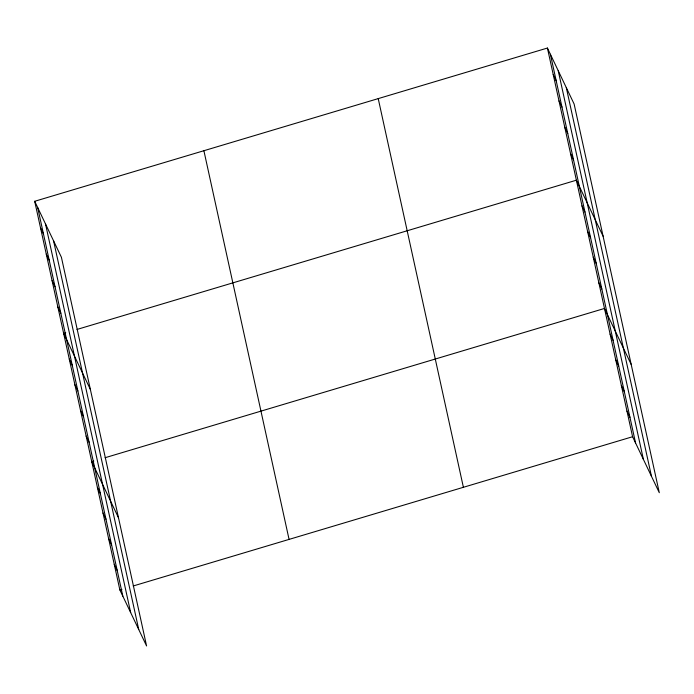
<?xml version="1.0" encoding="UTF-8"?>
<svg xmlns="http://www.w3.org/2000/svg" width="694" height="694" viewBox="0 0 694 694"><rect width="100%" height="100%" fill="white"/><g stroke="black" fill="none" stroke-linecap="round" stroke-linejoin="round"><path stroke-width="1.04" d="M34.7 201.286L61.41 257.274L146.581 645.958L119.871 589.961L34.7 201.286L547.419 48.042L574.129 104.039L659.3 492.714L632.59 436.726L547.419 48.042M65.713 332.825L63.657 333.432L90.367 389.429M76.991 329.45L576.384 180.197L603.086 236.186M93.811 461.085L91.764 461.701L118.474 517.689M105.098 457.719L604.483 308.457L631.193 364.454M119.871 589.961L121.918 589.353M133.205 585.979L632.59 436.726M553.213 74.475L556.18 80.695M559.008 100.908L561.975 107.119M564.795 127.332L567.761 133.552M570.589 153.764L573.556 159.984M582.006 205.849L584.964 212.069M587.627 231.501L590.585 237.721M593.24 257.153L596.207 263.373M598.861 282.805L601.828 289.025M610.104 334.109L613.071 340.329M615.725 359.761L618.692 365.981M621.347 385.422L624.314 391.633M626.968 411.074L629.935 417.285M40.495 227.719L43.462 233.93M46.281 254.143L49.248 260.363M52.076 280.576L55.043 286.796M57.862 307.008L60.829 313.22M69.279 359.084L72.245 365.304M74.9 384.745L77.867 390.956M80.521 410.397L83.488 416.608M86.143 436.049L89.11 442.26M97.386 487.353L100.352 493.573M103.007 513.005L105.974 519.225M108.628 538.657L111.595 544.877M114.25 564.309L117.217 570.529M566.295 87.609L651.466 476.292M558.219 70.684L643.39 459.367M550.385 54.262L635.557 442.937M378.221 98.617L463.392 487.292M203.897 150.719L289.068 539.394M53.577 240.853L138.739 629.527M45.5 223.928L130.672 612.602M37.667 207.506L122.838 596.181"/></g></svg>
